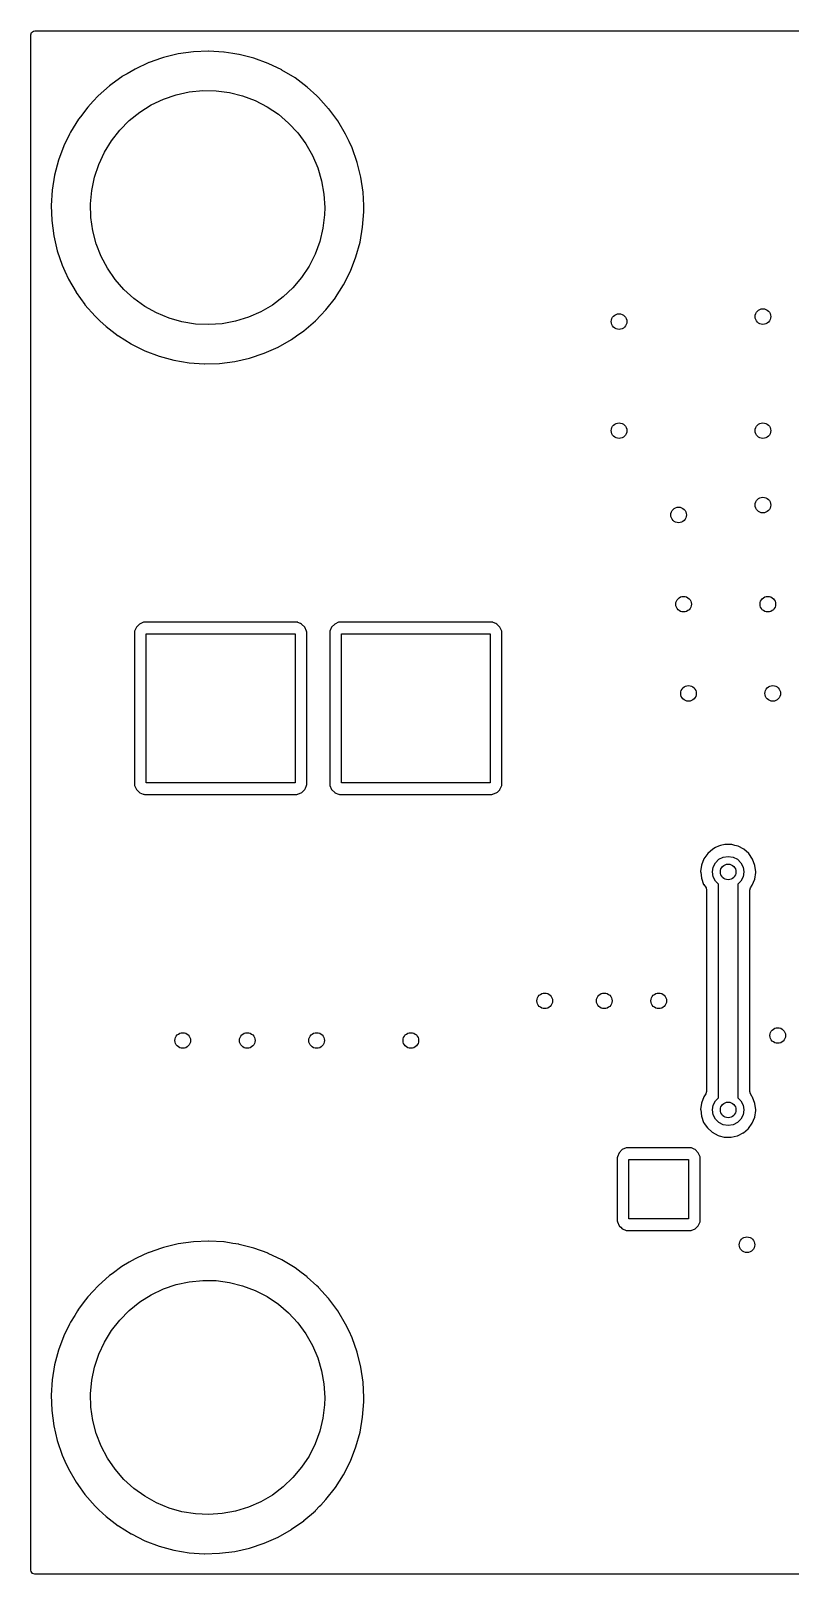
# Model space of a CAD drawing. Extents: x 0.02 to 1.58, y 0.02 to 1.58.
# Drawn here: x 0.022 to 0.788, y 0.022 to 1.578 of the extents above; entities that cross this region are included whole.
import ezdxf

# ---------------------------------------------------------------- set-up
doc = ezdxf.new("R2010")
doc.units = 0
doc.header["$MEASUREMENT"] = 0
doc.layers.add('BLACK', color=7, linetype='CONTINUOUS')

msp = doc.modelspace()

# ---------------------------------------------------------------- linework, layer by layer
at = {"layer": 'BLACK', "linetype": 'CONTINUOUS'}
for p, q in [((0.0218, 1.5743), (0.0226, 1.5766)), ((0.0218, 0.0257), (0.0218, 1.5743)), ((0.0226, 1.5766), (0.0245, 1.578)), ((0.0245, 1.578), (0.0257, 1.5782)), ((0.0257, 1.5782), (1.5743, 1.5782)), ((0.1857, 1.557), (0.1705, 1.5549)), ((0.2011, 1.5577), (0.1857, 1.557)), ((0.2012, 1.5577), (0.2011, 1.5577)), ((0.2164, 1.5568), (0.2012, 1.5577)), ((0.2012, 1.5577), (0.2012, 1.5577)), ((0.2165, 1.5568), (0.2164, 1.5568)), ((0.2164, 1.5568), (0.2164, 1.5568)), ((0.2166, 1.5568), (0.2165, 1.5568)), ((0.2255, 1.5554), (0.2166, 1.5568)), ((0.2166, 1.5568), (0.2166, 1.5568)), ((0.1409, 1.5462), (0.1269, 1.5397)), ((0.141, 1.5462), (0.1409, 1.5462)), ((0.1536, 1.5506), (0.141, 1.5462)), ((0.141, 1.5462), (0.141, 1.5462)), ((0.1555, 1.5513), (0.1536, 1.5506)), ((0.1556, 1.5513), (0.1555, 1.5513)), ((0.1662, 1.5539), (0.1556, 1.5513)), ((0.1556, 1.5513), (0.1556, 1.5513)), ((0.1705, 1.5549), (0.1662, 1.5539)), ((0.2317, 1.5545), (0.2255, 1.5554)), ((0.2318, 1.5545), (0.2317, 1.5545)), ((0.2465, 1.5507), (0.2318, 1.5545)), ((0.2466, 1.5506), (0.2465, 1.5507)), ((0.2465, 1.5507), (0.2465, 1.5507)), ((0.2611, 1.5454), (0.2466, 1.5506)), ((0.2612, 1.5453), (0.2611, 1.5454)), ((0.2749, 1.5388), (0.2612, 1.5453)), ((0.2612, 1.5453), (0.2612, 1.5453)), ((0.1136, 1.5319), (0.1037, 1.5247)), ((0.1137, 1.5319), (0.1136, 1.5319)), ((0.1136, 1.5319), (0.1136, 1.5319)), ((0.1189, 1.535), (0.1137, 1.532)), ((0.1137, 1.532), (0.1137, 1.532)), ((0.1137, 1.532), (0.1137, 1.5319)), ((0.1269, 1.5397), (0.1189, 1.535)), ((0.275, 1.5387), (0.2749, 1.5388)), ((0.2749, 1.5388), (0.2749, 1.5388)), ((0.2882, 1.5307), (0.275, 1.5387)), ((0.2883, 1.5307), (0.2882, 1.5307)), ((0.2943, 1.5261), (0.2883, 1.5307)), ((0.2883, 1.5307), (0.2883, 1.5307)), ((0.3005, 1.5215), (0.2943, 1.5261)), ((0.0896, 1.5126), (0.0847, 1.5073)), ((0.0897, 1.5127), (0.0896, 1.5126)), ((0.0896, 1.5126), (0.0896, 1.5126)), ((0.1012, 1.5229), (0.0897, 1.5127)), ((0.1037, 1.5247), (0.1012, 1.5229)), ((0.1554, 1.5093), (0.1682, 1.5138)), ((0.1682, 1.5138), (0.1815, 1.5167)), ((0.1815, 1.5167), (0.1951, 1.518)), ((0.1951, 1.518), (0.2087, 1.5178)), ((0.2087, 1.5178), (0.2221, 1.516)), ((0.2221, 1.516), (0.2353, 1.5127)), ((0.2353, 1.5127), (0.248, 1.5079)), ((0.3006, 1.5214), (0.3005, 1.5215)), ((0.3101, 1.5127), (0.3006, 1.5214)), ((0.3006, 1.5214), (0.3006, 1.5214)), ((0.3119, 1.5111), (0.3101, 1.5127)), ((0.312, 1.511), (0.3119, 1.5111)), ((0.3221, 1.4997), (0.312, 1.511)), ((0.0791, 1.5013), (0.0718, 1.4916)), ((0.0792, 1.5014), (0.0791, 1.5013)), ((0.0791, 1.5013), (0.0791, 1.5013)), ((0.0847, 1.5073), (0.0792, 1.5014)), ((0.121, 1.4878), (0.1316, 1.4963)), ((0.1316, 1.4963), (0.1431, 1.5035)), ((0.1431, 1.5035), (0.1554, 1.5093)), ((0.248, 1.5079), (0.2601, 1.5017)), ((0.2601, 1.5017), (0.2714, 1.4941)), ((0.3222, 1.4997), (0.3221, 1.4997)), ((0.3221, 1.4997), (0.3221, 1.4997)), ((0.3223, 1.4996), (0.3222, 1.4997)), ((0.3313, 1.4873), (0.3223, 1.4996)), ((0.0699, 1.4891), (0.0618, 1.476)), ((0.0718, 1.4916), (0.0699, 1.4891)), ((0.1114, 1.4781), (0.121, 1.4878)), ((0.2714, 1.4941), (0.2817, 1.4852)), ((0.2817, 1.4852), (0.291, 1.4753)), ((0.3392, 1.474), (0.3313, 1.4873)), ((0.3313, 1.4873), (0.3313, 1.4873)), ((0.3313, 1.4873), (0.3313, 1.4873)), ((0.0609, 1.474), (0.0551, 1.4621)), ((0.0618, 1.4759), (0.0609, 1.474)), ((0.0618, 1.476), (0.0618, 1.4759)), ((0.0618, 1.4759), (0.0618, 1.4759)), ((0.0959, 1.4558), (0.103, 1.4674)), ((0.103, 1.4674), (0.1114, 1.4781)), ((0.291, 1.4753), (0.2991, 1.4643)), ((0.2991, 1.4643), (0.3058, 1.4525)), ((0.3427, 1.4667), (0.3392, 1.474)), ((0.3458, 1.4602), (0.3427, 1.4667)), ((0.0497, 1.4477), (0.0458, 1.4328)), ((0.0551, 1.4621), (0.0497, 1.4477)), ((0.0902, 1.4435), (0.0959, 1.4558)), ((0.3058, 1.4525), (0.3111, 1.44)), ((0.3458, 1.4601), (0.3458, 1.4602)), ((0.3458, 1.4602), (0.3458, 1.4602)), ((0.351, 1.4456), (0.3458, 1.4601)), ((0.0458, 1.4328), (0.0433, 1.4176)), ((0.0859, 1.4306), (0.0902, 1.4435)), ((0.3111, 1.44), (0.315, 1.427)), ((0.3547, 1.4306), (0.351, 1.4456)), ((0.0433, 1.4176), (0.0423, 1.4022)), ((0.0819, 1.4037), (0.0832, 1.4172)), ((0.0832, 1.4172), (0.0859, 1.4306)), ((0.315, 1.427), (0.3173, 1.4136)), ((0.3569, 1.4154), (0.3547, 1.4306)), ((0.0423, 1.4022), (0.0429, 1.3868)), ((0.0823, 1.3901), (0.0819, 1.4037)), ((0.3173, 1.4136), (0.3181, 1.4)), ((0.3576, 1.4022), (0.3569, 1.4154)), ((0.3577, 1.4), (0.3576, 1.4022)), ((0.0429, 1.3868), (0.0449, 1.3715)), ((0.0842, 1.3766), (0.0823, 1.3901)), ((0.3179, 1.3926), (0.3162, 1.3791)), ((0.3181, 1.4), (0.3179, 1.3926)), ((0.3564, 1.3802), (0.3576, 1.3956)), ((0.3576, 1.3956), (0.3577, 1.4)), ((0.0449, 1.3715), (0.0484, 1.3565)), ((0.0877, 1.3635), (0.0842, 1.3766)), ((0.3162, 1.3791), (0.3131, 1.3659)), ((0.3538, 1.3651), (0.3564, 1.3802)), ((0.0484, 1.3565), (0.0534, 1.3419)), ((0.0926, 1.3508), (0.0877, 1.3635)), ((0.3131, 1.3659), (0.3084, 1.3531)), ((0.3496, 1.3502), (0.3538, 1.3651)), ((0.0534, 1.3419), (0.0534, 1.3419)), ((0.0534, 1.3419), (0.0534, 1.3419)), ((0.0534, 1.3419), (0.0561, 1.3359)), ((0.099, 1.3388), (0.0926, 1.3508)), ((0.1067, 1.3276), (0.099, 1.3388)), ((0.3023, 1.3409), (0.2948, 1.3296)), ((0.3084, 1.3531), (0.3023, 1.3409)), ((0.3441, 1.3359), (0.3496, 1.3502)), ((0.0561, 1.3359), (0.0597, 1.3279)), ((0.0597, 1.3279), (0.0675, 1.3146)), ((0.1156, 1.3174), (0.1067, 1.3276)), ((0.2948, 1.3296), (0.2861, 1.3192)), ((0.3371, 1.3221), (0.3441, 1.3359)), ((0.0675, 1.3146), (0.0675, 1.3145)), ((0.0675, 1.3145), (0.0675, 1.3145)), ((0.0675, 1.3145), (0.0764, 1.3021)), ((0.1257, 1.3082), (0.1156, 1.3174)), ((0.1367, 1.3003), (0.1257, 1.3082)), ((0.2762, 1.3098), (0.2654, 1.3016)), ((0.2861, 1.3192), (0.2762, 1.3098)), ((0.3194, 1.297), (0.3289, 1.3091)), ((0.3289, 1.3092), (0.3371, 1.322)), ((0.3289, 1.3091), (0.3289, 1.3092)), ((0.3289, 1.3092), (0.3289, 1.3092)), ((0.3371, 1.322), (0.3371, 1.3221)), ((0.3371, 1.322), (0.3371, 1.322)), ((0.0764, 1.3021), (0.0764, 1.302)), ((0.0764, 1.302), (0.0866, 1.2905)), ((0.1486, 1.2937), (0.1367, 1.3003)), ((0.1612, 1.2885), (0.1486, 1.2937)), ((0.2536, 1.2948), (0.2412, 1.2893)), ((0.2654, 1.3016), (0.2536, 1.2948)), ((0.3141, 1.2914), (0.3194, 1.297)), ((0.0866, 1.2905), (0.0866, 1.2904)), ((0.0866, 1.2904), (0.0866, 1.2904)), ((0.0866, 1.2904), (0.0914, 1.2859)), ((0.0914, 1.2859), (0.0978, 1.2799)), ((0.0978, 1.2799), (0.11, 1.2705)), ((0.1742, 1.2847), (0.1612, 1.2885)), ((0.1877, 1.2825), (0.1742, 1.2847)), ((0.2012, 1.2819), (0.1877, 1.2825)), ((0.2148, 1.2828), (0.2012, 1.2819)), ((0.2282, 1.2853), (0.2148, 1.2828)), ((0.2412, 1.2893), (0.2282, 1.2853)), ((0.2972, 1.2758), (0.3087, 1.2857)), ((0.3087, 1.2858), (0.3088, 1.2859)), ((0.3087, 1.2857), (0.3087, 1.2858)), ((0.3087, 1.2857), (0.3087, 1.2857)), ((0.3088, 1.2859), (0.3141, 1.2914)), ((0.3088, 1.2859), (0.3088, 1.2859)), ((0.11, 1.2705), (0.1101, 1.2705)), ((0.1101, 1.2705), (0.123, 1.2624)), ((0.123, 1.2624), (0.123, 1.2624)), ((0.123, 1.2624), (0.1231, 1.2624)), ((0.1231, 1.2624), (0.1232, 1.2623)), ((0.1232, 1.2623), (0.1232, 1.2623)), ((0.1232, 1.2623), (0.1368, 1.2555)), ((0.2711, 1.2592), (0.2845, 1.2669)), ((0.2845, 1.2669), (0.2897, 1.2705)), ((0.2897, 1.2705), (0.297, 1.2757)), ((0.297, 1.2757), (0.2971, 1.2757)), ((0.2971, 1.2757), (0.2972, 1.2758)), ((0.2972, 1.2758), (0.2972, 1.2758)), ((0.1368, 1.2555), (0.1369, 1.2555)), ((0.1369, 1.2555), (0.1513, 1.25)), ((0.1513, 1.25), (0.1661, 1.246)), ((0.1661, 1.246), (0.1813, 1.2434)), ((0.2275, 1.2447), (0.2423, 1.2481)), ((0.2423, 1.2481), (0.2423, 1.2481)), ((0.2423, 1.2481), (0.2424, 1.2481)), ((0.2424, 1.2481), (0.257, 1.253)), ((0.257, 1.253), (0.2711, 1.2592)), ((0.1813, 1.2434), (0.1814, 1.2434)), ((0.1814, 1.2434), (0.1814, 1.2434)), ((0.1814, 1.2434), (0.1966, 1.2424)), ((0.1966, 1.2424), (0.1966, 1.2424)), ((0.1966, 1.2424), (0.1967, 1.2423)), ((0.1967, 1.2423), (0.1968, 1.2424)), ((0.1968, 1.2424), (0.212, 1.2428)), ((0.1968, 1.2424), (0.1968, 1.2424)), ((0.212, 1.2428), (0.212, 1.2428)), ((0.212, 1.2428), (0.2121, 1.2428)), ((0.2121, 1.2428), (0.2274, 1.2447)), ((0.2274, 1.2447), (0.2275, 1.2447)), ((0.2275, 1.2447), (0.2275, 1.2447)), ((0.1354, 0.9817), (0.1313, 0.9799)), ((0.1357, 0.9817), (0.1354, 0.9817)), ((0.1364, 0.9818), (0.1357, 0.9818)), ((0.1357, 0.9818), (0.1357, 0.9817)), ((0.1357, 0.9817), (0.1357, 0.9817)), ((0.2899, 0.9818), (0.1364, 0.9818)), ((0.29, 0.9818), (0.2899, 0.9818)), ((0.2904, 0.9818), (0.29, 0.9818)), ((0.29, 0.9818), (0.29, 0.9818)), ((0.2909, 0.9817), (0.2904, 0.9818)), ((0.2912, 0.9816), (0.2909, 0.9817)), ((0.2938, 0.9804), (0.2912, 0.9816)), ((0.2912, 0.9816), (0.2912, 0.9816)), ((0.3322, 0.9817), (0.3282, 0.9799)), ((0.3325, 0.9817), (0.3322, 0.9817)), ((0.3326, 0.9818), (0.3325, 0.9817)), ((0.3325, 0.9817), (0.3325, 0.9817)), ((0.3332, 0.9818), (0.3326, 0.9818)), ((0.4868, 0.9818), (0.3332, 0.9818)), ((0.4869, 0.9818), (0.4868, 0.9818)), ((0.4872, 0.9818), (0.4869, 0.9818)), ((0.4869, 0.9818), (0.4869, 0.9818)), ((0.4878, 0.9817), (0.4872, 0.9818)), ((0.488, 0.9816), (0.4878, 0.9817)), ((0.4907, 0.9804), (0.488, 0.9816)), ((0.488, 0.9816), (0.488, 0.9816)), ((0.1264, 0.9728), (0.1263, 0.9718)), ((0.1263, 0.9718), (0.1263, 0.8182)), ((0.1282, 0.9768), (0.1264, 0.9728)), ((0.1313, 0.9799), (0.1282, 0.9768)), ((0.1381, 0.82), (0.1381, 0.97)), ((0.1381, 0.97), (0.2882, 0.97)), ((0.2882, 0.97), (0.2882, 0.82)), ((0.2949, 0.9799), (0.2938, 0.9804)), ((0.2981, 0.9768), (0.2949, 0.9799)), ((0.2999, 0.9728), (0.2981, 0.9768)), ((0.3, 0.9718), (0.2999, 0.9728)), ((0.3, 0.8182), (0.3, 0.9718)), ((0.3233, 0.9728), (0.3232, 0.9718)), ((0.3232, 0.9718), (0.3232, 0.8182)), ((0.3251, 0.9768), (0.3233, 0.9728)), ((0.3282, 0.9799), (0.3251, 0.9768)), ((0.335, 0.82), (0.335, 0.97)), ((0.335, 0.97), (0.485, 0.97)), ((0.485, 0.97), (0.485, 0.82)), ((0.4918, 0.9799), (0.4907, 0.9804)), ((0.4949, 0.9768), (0.4918, 0.9799)), ((0.4967, 0.9728), (0.4949, 0.9768)), ((0.4968, 0.9718), (0.4967, 0.9728)), ((0.4968, 0.8182), (0.4968, 0.9718)), ((0.1263, 0.8182), (0.1264, 0.8172)), ((0.1264, 0.8172), (0.1282, 0.8132)), ((0.1282, 0.8132), (0.1313, 0.8101)), ((0.1313, 0.8101), (0.1317, 0.8099)), ((0.1317, 0.8099), (0.1351, 0.8084)), ((0.2882, 0.82), (0.1381, 0.82)), ((0.2909, 0.8083), (0.295, 0.8101)), ((0.295, 0.8101), (0.2954, 0.8105)), ((0.2954, 0.8105), (0.2978, 0.8129)), ((0.2978, 0.8129), (0.2981, 0.8132)), ((0.2981, 0.8132), (0.2986, 0.8143)), ((0.2986, 0.8143), (0.2997, 0.817)), ((0.2997, 0.817), (0.2999, 0.8172)), ((0.2997, 0.817), (0.2997, 0.817)), ((0.2999, 0.8172), (0.3, 0.8182)), ((0.3232, 0.8182), (0.3233, 0.8172)), ((0.3233, 0.8172), (0.3251, 0.8132)), ((0.3251, 0.8132), (0.3282, 0.8101)), ((0.3282, 0.8101), (0.3285, 0.8099)), ((0.3285, 0.8099), (0.332, 0.8084)), ((0.485, 0.82), (0.335, 0.82)), ((0.4878, 0.8083), (0.4918, 0.8101)), ((0.4918, 0.8101), (0.4923, 0.8105)), ((0.4923, 0.8105), (0.4947, 0.8129)), ((0.4947, 0.8129), (0.4949, 0.8132)), ((0.4949, 0.8132), (0.4954, 0.8143)), ((0.4954, 0.8143), (0.4966, 0.817)), ((0.4966, 0.817), (0.4967, 0.8172)), ((0.4966, 0.817), (0.4966, 0.817)), ((0.4967, 0.8172), (0.4968, 0.8182)), ((0.1351, 0.8084), (0.1351, 0.8084)), ((0.1351, 0.8084), (0.1354, 0.8083)), ((0.1354, 0.8083), (0.1357, 0.8083)), ((0.1357, 0.8083), (0.1363, 0.8082)), ((0.1363, 0.8082), (0.1364, 0.8082)), ((0.1364, 0.8082), (0.2899, 0.8082)), ((0.2899, 0.8082), (0.2906, 0.8083)), ((0.2906, 0.8083), (0.2906, 0.8083)), ((0.2906, 0.8083), (0.2906, 0.8083)), ((0.2906, 0.8083), (0.2909, 0.8083)), ((0.332, 0.8084), (0.332, 0.8084)), ((0.332, 0.8084), (0.3322, 0.8083)), ((0.3322, 0.8083), (0.3325, 0.8083)), ((0.3325, 0.8083), (0.3331, 0.8082)), ((0.3331, 0.8082), (0.3332, 0.8082)), ((0.3332, 0.8082), (0.4868, 0.8082)), ((0.4868, 0.8082), (0.4875, 0.8083)), ((0.4875, 0.8083), (0.4875, 0.8083)), ((0.4875, 0.8083), (0.4875, 0.8083)), ((0.4875, 0.8083), (0.4878, 0.8083)), ((0.7044, 0.7486), (0.7005, 0.7431)), ((0.7094, 0.753), (0.7044, 0.7486)), ((0.7096, 0.7531), (0.7094, 0.753)), ((0.7124, 0.7545), (0.7096, 0.7531)), ((0.7096, 0.7531), (0.7096, 0.7531)), ((0.7153, 0.756), (0.7124, 0.7545)), ((0.7174, 0.7565), (0.7153, 0.756)), ((0.7216, 0.7575), (0.7174, 0.7565)), ((0.7218, 0.7576), (0.7216, 0.7575)), ((0.7216, 0.7575), (0.7216, 0.7575)), ((0.722, 0.7576), (0.7218, 0.7576)), ((0.7251, 0.7576), (0.722, 0.7576)), ((0.722, 0.7576), (0.722, 0.7576)), ((0.7285, 0.7576), (0.7251, 0.7576)), ((0.7287, 0.7575), (0.7285, 0.7576)), ((0.7317, 0.7567), (0.7287, 0.7575)), ((0.7287, 0.7575), (0.7287, 0.7575)), ((0.735, 0.7559), (0.7317, 0.7567)), ((0.7409, 0.7528), (0.735, 0.7559)), ((0.7458, 0.7484), (0.7409, 0.7528)), ((0.7496, 0.7429), (0.7458, 0.7484)), ((0.6981, 0.7369), (0.6972, 0.7303)), ((0.7005, 0.7431), (0.6981, 0.7369)), ((0.7093, 0.73), (0.71, 0.7349)), ((0.71, 0.7349), (0.7123, 0.7393)), ((0.7123, 0.7393), (0.7157, 0.7427)), ((0.7157, 0.7427), (0.7201, 0.745)), ((0.7201, 0.745), (0.725, 0.7457)), ((0.725, 0.7457), (0.7299, 0.745)), ((0.7299, 0.745), (0.7343, 0.7427)), ((0.7343, 0.7427), (0.7377, 0.7393)), ((0.7377, 0.7393), (0.74, 0.7349)), ((0.74, 0.7349), (0.7407, 0.73)), ((0.752, 0.7366), (0.7496, 0.7429)), ((0.7528, 0.73), (0.752, 0.7366)), ((0.6972, 0.7303), (0.6972, 0.7301)), ((0.6972, 0.7301), (0.6972, 0.7301)), ((0.6972, 0.7301), (0.6973, 0.7299)), ((0.6973, 0.7299), (0.698, 0.7237)), ((0.698, 0.7237), (0.7002, 0.7174)), ((0.7002, 0.7174), (0.7004, 0.7172)), ((0.7004, 0.7172), (0.7027, 0.7138)), ((0.71, 0.7251), (0.7093, 0.73)), ((0.7123, 0.7207), (0.71, 0.7251)), ((0.7152, 0.7178), (0.7123, 0.7207)), ((0.7152, 0.5022), (0.7152, 0.7178)), ((0.7377, 0.7207), (0.7348, 0.7178)), ((0.7348, 0.7178), (0.7348, 0.5022)), ((0.74, 0.7251), (0.7377, 0.7207)), ((0.7407, 0.73), (0.74, 0.7251)), ((0.7474, 0.7139), (0.7493, 0.7166)), ((0.7493, 0.7166), (0.7518, 0.7228)), ((0.7518, 0.7228), (0.7528, 0.7294)), ((0.7528, 0.7294), (0.7528, 0.73)), ((0.7027, 0.7138), (0.7033, 0.7116)), ((0.7033, 0.7116), (0.7033, 0.5084)), ((0.7467, 0.7116), (0.7474, 0.7139)), ((0.7467, 0.5084), (0.7467, 0.7116)), ((0.7005, 0.5031), (0.6981, 0.4969)), ((0.7026, 0.5061), (0.7005, 0.5031)), ((0.7033, 0.5084), (0.7026, 0.5061)), ((0.71, 0.4949), (0.7123, 0.4993)), ((0.7123, 0.4993), (0.7152, 0.5022)), ((0.7348, 0.5022), (0.7377, 0.4993)), ((0.7377, 0.4993), (0.74, 0.4949)), ((0.7474, 0.5062), (0.7467, 0.5084)), ((0.7493, 0.5033), (0.7474, 0.5062)), ((0.7496, 0.5029), (0.7493, 0.5033)), ((0.752, 0.4966), (0.7496, 0.5029)), ((0.6981, 0.4969), (0.6972, 0.4903)), ((0.6972, 0.4903), (0.6972, 0.4901)), ((0.6972, 0.4901), (0.6973, 0.4899)), ((0.6972, 0.4901), (0.6972, 0.4901)), ((0.6973, 0.4899), (0.698, 0.4837)), ((0.698, 0.4837), (0.7002, 0.4774)), ((0.7093, 0.49), (0.71, 0.4949)), ((0.71, 0.4851), (0.7093, 0.49)), ((0.7123, 0.4807), (0.71, 0.4851)), ((0.74, 0.4851), (0.7377, 0.4807)), ((0.74, 0.4949), (0.7407, 0.49)), ((0.7407, 0.49), (0.74, 0.4851)), ((0.7493, 0.4766), (0.7518, 0.4828)), ((0.7518, 0.4828), (0.7528, 0.4894)), ((0.7528, 0.49), (0.752, 0.4966)), ((0.7528, 0.4894), (0.7528, 0.49)), ((0.7002, 0.4774), (0.7004, 0.4772)), ((0.7004, 0.4772), (0.7004, 0.4772)), ((0.7004, 0.4772), (0.7009, 0.4764)), ((0.7009, 0.4764), (0.704, 0.4718)), ((0.704, 0.4718), (0.7089, 0.4674)), ((0.7089, 0.4674), (0.7148, 0.4642)), ((0.7157, 0.4773), (0.7123, 0.4807)), ((0.7201, 0.475), (0.7157, 0.4773)), ((0.725, 0.4743), (0.7201, 0.475)), ((0.7299, 0.475), (0.725, 0.4743)), ((0.7343, 0.4773), (0.7299, 0.475)), ((0.7377, 0.4807), (0.7343, 0.4773)), ((0.7404, 0.4669), (0.7406, 0.467)), ((0.7406, 0.467), (0.7453, 0.471)), ((0.7406, 0.467), (0.7406, 0.467)), ((0.7453, 0.471), (0.7454, 0.4712)), ((0.7453, 0.471), (0.7453, 0.471)), ((0.7454, 0.4712), (0.7493, 0.4766)), ((0.6222, 0.4517), (0.6182, 0.4499)), ((0.6225, 0.4517), (0.6222, 0.4517)), ((0.6226, 0.4518), (0.6225, 0.4517)), ((0.6225, 0.4517), (0.6225, 0.4517)), ((0.6232, 0.4518), (0.6226, 0.4518)), ((0.6868, 0.4518), (0.6232, 0.4518)), ((0.6869, 0.4518), (0.6868, 0.4518)), ((0.6872, 0.4518), (0.6869, 0.4518)), ((0.6869, 0.4518), (0.6869, 0.4518)), ((0.6878, 0.4517), (0.6872, 0.4518)), ((0.688, 0.4516), (0.6878, 0.4517)), ((0.6907, 0.4504), (0.688, 0.4516)), ((0.688, 0.4516), (0.688, 0.4516)), ((0.7148, 0.4642), (0.7161, 0.4638)), ((0.7161, 0.4638), (0.721, 0.4625)), ((0.721, 0.4625), (0.721, 0.4625)), ((0.721, 0.4625), (0.7212, 0.4625)), ((0.7212, 0.4625), (0.7215, 0.4625)), ((0.7215, 0.4625), (0.7215, 0.4625)), ((0.7215, 0.4625), (0.7246, 0.4624)), ((0.7246, 0.4624), (0.7279, 0.4624)), ((0.7279, 0.4624), (0.7281, 0.4624)), ((0.7281, 0.4624), (0.7342, 0.4638)), ((0.7281, 0.4624), (0.7281, 0.4624)), ((0.7342, 0.4638), (0.7344, 0.4639)), ((0.7342, 0.4638), (0.7342, 0.4638)), ((0.7344, 0.4639), (0.735, 0.4642)), ((0.735, 0.4642), (0.7402, 0.4668)), ((0.7402, 0.4668), (0.7404, 0.4669)), ((0.6133, 0.4428), (0.6132, 0.4418)), ((0.6132, 0.4418), (0.6132, 0.3782)), ((0.6151, 0.4468), (0.6133, 0.4428)), ((0.6182, 0.4499), (0.6151, 0.4468)), ((0.625, 0.38), (0.625, 0.44)), ((0.625, 0.44), (0.685, 0.44)), ((0.685, 0.44), (0.685, 0.38)), ((0.6918, 0.4499), (0.6907, 0.4504)), ((0.6949, 0.4468), (0.6918, 0.4499)), ((0.6967, 0.4428), (0.6949, 0.4468)), ((0.6968, 0.4418), (0.6967, 0.4428)), ((0.6968, 0.3782), (0.6968, 0.4418)), ((0.6132, 0.3782), (0.6133, 0.3772)), ((0.6133, 0.3772), (0.6151, 0.3732)), ((0.685, 0.38), (0.625, 0.38)), ((0.6949, 0.3732), (0.6967, 0.3772)), ((0.6967, 0.3772), (0.6968, 0.3782)), ((0.6151, 0.3732), (0.6153, 0.3729)), ((0.6153, 0.3729), (0.6153, 0.3729)), ((0.6153, 0.3729), (0.6167, 0.3716)), ((0.6167, 0.3716), (0.6182, 0.3701)), ((0.6182, 0.3701), (0.6185, 0.3699)), ((0.6185, 0.3699), (0.622, 0.3684)), ((0.622, 0.3684), (0.622, 0.3684)), ((0.622, 0.3684), (0.6222, 0.3683)), ((0.6222, 0.3683), (0.6225, 0.3683)), ((0.6225, 0.3683), (0.6231, 0.3682)), ((0.6231, 0.3682), (0.6232, 0.3682)), ((0.6232, 0.3682), (0.6868, 0.3682)), ((0.6868, 0.3682), (0.6875, 0.3683)), ((0.6875, 0.3683), (0.6875, 0.3683)), ((0.6875, 0.3683), (0.6875, 0.3683)), ((0.6875, 0.3683), (0.6878, 0.3683)), ((0.6878, 0.3683), (0.6918, 0.3701)), ((0.6918, 0.3701), (0.6949, 0.3732)), ((0.1362, 0.344), (0.1269, 0.3397)), ((0.1408, 0.3462), (0.1362, 0.344)), ((0.1409, 0.3462), (0.1408, 0.3462)), ((0.141, 0.3462), (0.1409, 0.3462)), ((0.1536, 0.3506), (0.141, 0.3462)), ((0.141, 0.3462), (0.141, 0.3462)), ((0.1555, 0.3513), (0.1536, 0.3506)), ((0.1556, 0.3513), (0.1555, 0.3513)), ((0.1662, 0.3539), (0.1556, 0.3513)), ((0.1556, 0.3513), (0.1556, 0.3513)), ((0.1705, 0.3549), (0.1662, 0.3539)), ((0.1857, 0.357), (0.1705, 0.3549)), ((0.2011, 0.3577), (0.1857, 0.357)), ((0.2012, 0.3577), (0.2011, 0.3577)), ((0.2164, 0.3568), (0.2012, 0.3577)), ((0.2012, 0.3577), (0.2012, 0.3577)), ((0.2165, 0.3568), (0.2164, 0.3568)), ((0.2164, 0.3568), (0.2164, 0.3568)), ((0.2166, 0.3568), (0.2165, 0.3568)), ((0.2255, 0.3554), (0.2166, 0.3568)), ((0.2166, 0.3568), (0.2166, 0.3568)), ((0.2317, 0.3545), (0.2255, 0.3554)), ((0.2318, 0.3544), (0.2317, 0.3545)), ((0.2465, 0.3507), (0.2318, 0.3544)), ((0.2466, 0.3506), (0.2465, 0.3507)), ((0.2465, 0.3507), (0.2465, 0.3507)), ((0.2611, 0.3454), (0.2466, 0.3506)), ((0.2612, 0.3453), (0.2611, 0.3454)), ((0.2749, 0.3388), (0.2612, 0.3453)), ((0.2612, 0.3453), (0.2612, 0.3453)), ((0.1136, 0.3319), (0.1037, 0.3247)), ((0.1137, 0.3319), (0.1136, 0.3319)), ((0.1136, 0.3319), (0.1136, 0.3319)), ((0.121, 0.3363), (0.1137, 0.332)), ((0.1137, 0.332), (0.1137, 0.332)), ((0.1137, 0.332), (0.1137, 0.3319)), ((0.1269, 0.3397), (0.121, 0.3363)), ((0.275, 0.3387), (0.2749, 0.3388)), ((0.2749, 0.3388), (0.2749, 0.3388)), ((0.2882, 0.3307), (0.275, 0.3387)), ((0.2883, 0.3307), (0.2882, 0.3307)), ((0.2943, 0.3261), (0.2883, 0.3307)), ((0.2883, 0.3307), (0.2883, 0.3307)), ((0.0896, 0.3126), (0.0847, 0.3073)), ((0.0897, 0.3127), (0.0896, 0.3126)), ((0.0896, 0.3126), (0.0896, 0.3126)), ((0.1012, 0.3229), (0.0897, 0.3127)), ((0.1037, 0.3247), (0.1012, 0.3229)), ((0.1554, 0.3094), (0.1682, 0.3138)), ((0.1682, 0.3138), (0.1815, 0.3167)), ((0.1815, 0.3167), (0.1951, 0.318)), ((0.1951, 0.318), (0.2087, 0.3178)), ((0.2087, 0.3178), (0.2221, 0.316)), ((0.2221, 0.316), (0.2353, 0.3127)), ((0.2353, 0.3127), (0.248, 0.3079)), ((0.3005, 0.3215), (0.2943, 0.3261)), ((0.3006, 0.3214), (0.3005, 0.3215)), ((0.3101, 0.3127), (0.3006, 0.3214)), ((0.3006, 0.3214), (0.3006, 0.3214)), ((0.3119, 0.3111), (0.3101, 0.3127)), ((0.0791, 0.3013), (0.0747, 0.2954)), ((0.0792, 0.3014), (0.0791, 0.3013)), ((0.0791, 0.3013), (0.0791, 0.3013)), ((0.0847, 0.3073), (0.0792, 0.3014)), ((0.121, 0.2878), (0.1316, 0.2963)), ((0.1316, 0.2963), (0.1431, 0.3035)), ((0.1431, 0.3035), (0.1554, 0.3094)), ((0.248, 0.3079), (0.2601, 0.3017)), ((0.2601, 0.3017), (0.2714, 0.2941)), ((0.312, 0.311), (0.3119, 0.3111)), ((0.3221, 0.2997), (0.312, 0.311)), ((0.3222, 0.2997), (0.3221, 0.2997)), ((0.3221, 0.2997), (0.3221, 0.2997)), ((0.3223, 0.2996), (0.3222, 0.2997)), ((0.3313, 0.2873), (0.3223, 0.2996)), ((0.066, 0.2827), (0.0618, 0.276)), ((0.0688, 0.2873), (0.066, 0.2827)), ((0.0699, 0.2891), (0.0688, 0.2873)), ((0.0747, 0.2954), (0.0699, 0.2891)), ((0.1114, 0.2781), (0.121, 0.2878)), ((0.2714, 0.2941), (0.2817, 0.2852)), ((0.2817, 0.2852), (0.291, 0.2753)), ((0.3392, 0.274), (0.3313, 0.2873)), ((0.3313, 0.2873), (0.3313, 0.2873)), ((0.3313, 0.2873), (0.3313, 0.2873)), ((0.0609, 0.274), (0.0551, 0.2621)), ((0.0618, 0.2759), (0.0609, 0.274)), ((0.0618, 0.276), (0.0618, 0.2759)), ((0.0618, 0.2759), (0.0618, 0.2759)), ((0.0959, 0.2558), (0.103, 0.2674)), ((0.103, 0.2674), (0.1114, 0.2781)), ((0.291, 0.2753), (0.2991, 0.2643)), ((0.3427, 0.2667), (0.3392, 0.274)), ((0.3458, 0.2602), (0.3427, 0.2667)), ((0.0551, 0.2621), (0.0497, 0.2477)), ((0.0902, 0.2435), (0.0959, 0.2558)), ((0.2991, 0.2643), (0.3058, 0.2525)), ((0.3058, 0.2525), (0.3111, 0.24)), ((0.3458, 0.2601), (0.3458, 0.2602)), ((0.3458, 0.2602), (0.3458, 0.2602)), ((0.351, 0.2456), (0.3458, 0.2601)), ((0.0497, 0.2477), (0.0458, 0.2328)), ((0.0859, 0.2306), (0.0902, 0.2435)), ((0.3111, 0.24), (0.315, 0.227)), ((0.3547, 0.2306), (0.351, 0.2456)), ((0.0458, 0.2328), (0.0433, 0.2176)), ((0.0832, 0.2173), (0.0859, 0.2306)), ((0.315, 0.227), (0.3173, 0.2136)), ((0.3569, 0.2154), (0.3547, 0.2306)), ((0.0433, 0.2176), (0.0423, 0.2022)), ((0.0819, 0.2037), (0.0832, 0.2173)), ((0.0823, 0.1901), (0.0819, 0.2037)), ((0.3173, 0.2136), (0.3181, 0.2)), ((0.3577, 0.2), (0.3569, 0.2154)), ((0.0423, 0.2022), (0.0429, 0.1868)), ((0.0429, 0.1868), (0.0449, 0.1715)), ((0.0842, 0.1767), (0.0823, 0.1901)), ((0.3179, 0.1926), (0.3162, 0.1791)), ((0.3181, 0.2), (0.3179, 0.1926)), ((0.3564, 0.1802), (0.3576, 0.1956)), ((0.3576, 0.1956), (0.3577, 0.2)), ((0.0449, 0.1715), (0.0484, 0.1565)), ((0.0877, 0.1635), (0.0842, 0.1767)), ((0.3162, 0.1791), (0.3131, 0.1659)), ((0.3538, 0.1651), (0.3564, 0.1802)), ((0.0484, 0.1565), (0.0534, 0.1419)), ((0.0926, 0.1508), (0.0877, 0.1635)), ((0.3131, 0.1659), (0.3084, 0.1531)), ((0.3496, 0.1502), (0.3538, 0.1651)), ((0.0534, 0.1419), (0.0534, 0.1419)), ((0.0534, 0.1419), (0.0534, 0.1419)), ((0.0534, 0.1419), (0.0561, 0.1359)), ((0.099, 0.1388), (0.0926, 0.1508)), ((0.3023, 0.1409), (0.2948, 0.1296)), ((0.3084, 0.1531), (0.3023, 0.1409)), ((0.3441, 0.1359), (0.3496, 0.1502)), ((0.0561, 0.1359), (0.0597, 0.1279)), ((0.0597, 0.1279), (0.0675, 0.1146)), ((0.1067, 0.1276), (0.099, 0.1388)), ((0.1156, 0.1174), (0.1067, 0.1276)), ((0.2948, 0.1296), (0.2861, 0.1191)), ((0.3371, 0.1221), (0.3441, 0.1359)), ((0.0675, 0.1146), (0.0675, 0.1145)), ((0.0675, 0.1145), (0.0675, 0.1145)), ((0.0675, 0.1145), (0.0716, 0.1087)), ((0.1257, 0.1082), (0.1156, 0.1174)), ((0.2762, 0.1098), (0.2654, 0.1016)), ((0.2861, 0.1191), (0.2762, 0.1098)), ((0.3194, 0.097), (0.3289, 0.1091)), ((0.3289, 0.1092), (0.3371, 0.122)), ((0.3289, 0.1091), (0.3289, 0.1092)), ((0.3289, 0.1092), (0.3289, 0.1092)), ((0.3371, 0.122), (0.3371, 0.1221)), ((0.3371, 0.122), (0.3371, 0.122)), ((0.0716, 0.1087), (0.0764, 0.1021)), ((0.0764, 0.1021), (0.0866, 0.0905)), ((0.1367, 0.1003), (0.1257, 0.1082)), ((0.1486, 0.0937), (0.1367, 0.1003)), ((0.1612, 0.0885), (0.1486, 0.0937)), ((0.2536, 0.0948), (0.2412, 0.0893)), ((0.2654, 0.1016), (0.2536, 0.0948)), ((0.3141, 0.0914), (0.3194, 0.097)), ((0.0866, 0.0905), (0.0866, 0.0904)), ((0.0866, 0.0904), (0.0866, 0.0904)), ((0.0866, 0.0904), (0.0905, 0.0867)), ((0.0905, 0.0867), (0.0978, 0.0799)), ((0.0978, 0.0799), (0.0979, 0.0799)), ((0.0979, 0.0799), (0.0979, 0.0799)), ((0.0979, 0.0799), (0.1099, 0.0706)), ((0.1742, 0.0847), (0.1612, 0.0885)), ((0.1877, 0.0825), (0.1742, 0.0847)), ((0.2012, 0.0819), (0.1877, 0.0825)), ((0.2148, 0.0828), (0.2012, 0.0819)), ((0.2282, 0.0853), (0.2148, 0.0828)), ((0.2412, 0.0893), (0.2282, 0.0853)), ((0.2972, 0.0758), (0.3087, 0.0857)), ((0.3087, 0.0858), (0.3088, 0.0859)), ((0.3087, 0.0857), (0.3087, 0.0858)), ((0.3087, 0.0857), (0.3087, 0.0857)), ((0.3088, 0.0859), (0.313, 0.0903)), ((0.3088, 0.0859), (0.3088, 0.0859)), ((0.313, 0.0903), (0.3141, 0.0914)), ((0.1099, 0.0706), (0.11, 0.0705)), ((0.11, 0.0705), (0.1101, 0.0705)), ((0.1101, 0.0705), (0.123, 0.0624)), ((0.123, 0.0624), (0.123, 0.0624)), ((0.123, 0.0624), (0.1231, 0.0623)), ((0.1231, 0.0623), (0.1232, 0.0623)), ((0.1232, 0.0623), (0.1232, 0.0623)), ((0.1232, 0.0623), (0.1368, 0.0555)), ((0.2711, 0.0592), (0.2845, 0.0669)), ((0.2845, 0.0669), (0.2847, 0.067)), ((0.2847, 0.067), (0.297, 0.0757)), ((0.297, 0.0757), (0.2971, 0.0757)), ((0.2971, 0.0757), (0.2972, 0.0758)), ((0.2972, 0.0758), (0.2972, 0.0758)), ((0.1368, 0.0555), (0.1369, 0.0555)), ((0.1369, 0.0555), (0.1513, 0.05)), ((0.1513, 0.05), (0.1661, 0.046)), ((0.2275, 0.0447), (0.2423, 0.0481)), ((0.2423, 0.0481), (0.2423, 0.0481)), ((0.2423, 0.0481), (0.2424, 0.0481)), ((0.2424, 0.0481), (0.257, 0.053)), ((0.257, 0.053), (0.2711, 0.0592)), ((0.1661, 0.046), (0.1813, 0.0434)), ((0.1813, 0.0434), (0.1814, 0.0434)), ((0.1814, 0.0434), (0.1814, 0.0434)), ((0.1814, 0.0434), (0.1966, 0.0424)), ((0.1966, 0.0424), (0.1966, 0.0424)), ((0.1966, 0.0424), (0.1967, 0.0423)), ((0.1967, 0.0423), (0.1968, 0.0423)), ((0.1968, 0.0423), (0.212, 0.0428)), ((0.1968, 0.0423), (0.1968, 0.0423)), ((0.212, 0.0428), (0.212, 0.0428)), ((0.212, 0.0428), (0.2121, 0.0428)), ((0.2121, 0.0428), (0.2274, 0.0447)), ((0.2274, 0.0447), (0.2275, 0.0447)), ((0.2275, 0.0447), (0.2275, 0.0447)), ((0.022, 0.0245), (0.0218, 0.0257)), ((0.0234, 0.0226), (0.022, 0.0245)), ((0.0257, 0.0218), (0.0234, 0.0226)), ((1.5743, 0.0218), (0.0257, 0.0218))]:
    msp.add_line(p, q, dxfattribs=at)
at = {"layer": 'BLACK'}
for centre in [(0.615, 1.285), (0.76, 1.29), (0.615, 1.175), (0.76, 1.175), (0.76, 1.1), (0.675, 1.09), (0.68, 1), (0.765, 1), (0.685, 0.91), (0.77, 0.91), (0.725, 0.73), (0.54, 0.6), (0.6, 0.6), (0.655, 0.6), (0.175, 0.56), (0.24, 0.56), (0.31, 0.56), (0.405, 0.56), (0.775, 0.565), (0.725, 0.49), (0.744, 0.354)]:
    msp.add_circle(centre, 0.00787, dxfattribs=at)

doc.saveas('drawing.dxf')
